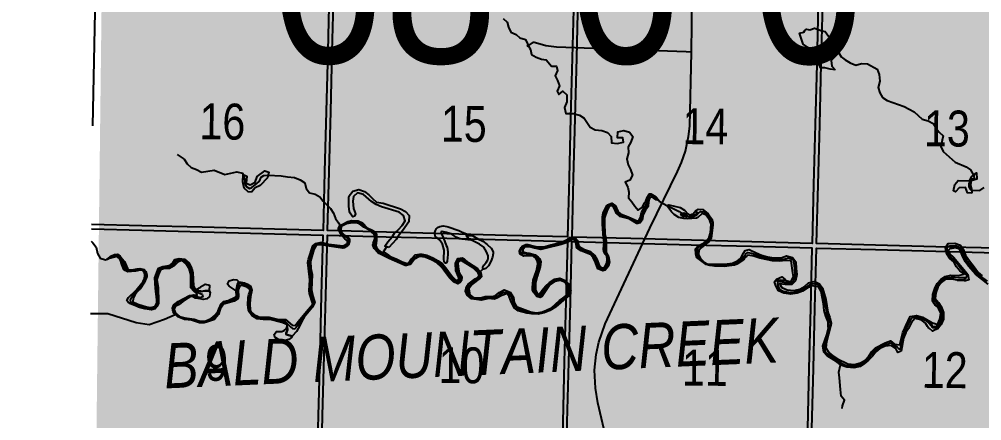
# Model space of a CAD drawing. Extents: x 406396 to 410344, y 6062839 to 6066265.
# Drawn here: x 408823.1 to 409036.8, y 6064003.2 to 6064092.4 of the extents above; entities that cross this region are included whole.
import ezdxf
from ezdxf.enums import TextEntityAlignment as Align

# ---------------------------------------------------------------- set-up
doc = ezdxf.new("R2010")
doc.units = 0
doc.header["$LTSCALE"] = 5
doc.linetypes.add('DASHED2', pattern=[9.525, 6.35, -3.175])
for name, color, linetype in [('Quarters', 8, 'Continuous'), ('RoadSeg', 57, 'DASHED2'), ('T-WATER', 160, 'Continuous'), ('T-WATER-T', 170, 'Continuous')]:
    doc.layers.add(name, color=color, linetype=linetype)
doc.layers.add('ROUTE-MAP-BACKGROUND-H', color=7, linetype='Continuous', true_color=0xf0ebff)
doc.styles.add('120', font='ARIALN.TTF', dxfattribs={"height": 13})
doc.styles.add('80LS', font='ARIALNI.TTF', dxfattribs={"height": 10})

msp = doc.modelspace()

# ---------------------------------------------------------------- hatches: boundary and pattern name
at = {"layer": 'ROUTE-MAP-BACKGROUND-H'}
h = msp.add_hatch(color=256, dxfattribs=at)
h.dxf.hatch_style = 1
h.paths.add_polyline_path([(410258.66, 6063255.58), (410260.58, 6063368.34), (410268.76, 6064233.9), (408843.43, 6064264.01), (408831.79, 6063292.96), (408823.13, 6062965.95), (408855.63, 6062965.09), (408869, 6062964.74), (410253.21, 6062935.45)])

# ---------------------------------------------------------------- linework, layer by layer
at = {"layer": 'Quarters'}
for points in [[(408891.97, 6064098.66), (408891.62, 6064085.28), (408891.27, 6064071.9), (408890.91, 6064058.52), (408890.57, 6064045.47), (408877.16, 6064045.82), (408863.76, 6064046.18), (408850.35, 6064046.53), (408839.17, 6064046.82)], [(408839.16, 6064045.82), (408850.32, 6064045.52), (408863.73, 6064045.17), (408877.14, 6064044.82), (408890.54, 6064044.47), (408890.19, 6064031.09), (408889.84, 6064017.71), (408889.49, 6064004.33), (408889.14, 6063990.95)]]:
    msp.add_lwpolyline(points, dxfattribs=at)
for points in [[(408946.24, 6064097.23), (408945.9, 6064083.85), (408945.55, 6064070.47), (408945.2, 6064057.09), (408944.86, 6064044.04), (408931.46, 6064044.39), (408918.05, 6064044.75), (408904.65, 6064045.1), (408891.57, 6064045.44), (408891.92, 6064058.49), (408892.27, 6064071.87), (408892.62, 6064085.25), (408892.97, 6064098.63), (408906.04, 6064098.29), (408919.44, 6064097.93), (408932.84, 6064097.58)], [(409000.52, 6064095.8), (409000.17, 6064082.42), (408999.83, 6064069.04), (408999.49, 6064055.66), (408999.16, 6064042.61), (408985.75, 6064042.97), (408972.35, 6064043.32), (408958.94, 6064043.67), (408945.87, 6064044.02), (408946.21, 6064057.06), (408946.55, 6064070.44), (408946.9, 6064083.82), (408947.25, 6064097.2), (408960.31, 6064096.86), (408973.71, 6064096.5), (408987.11, 6064096.15)], [(409054.8, 6064094.35), (409054.46, 6064080.97), (409054.12, 6064067.59), (409053.78, 6064054.21), (409053.45, 6064041.16), (409040.05, 6064041.52), (409026.64, 6064041.88), (409013.23, 6064042.24), (409000.16, 6064042.59), (409000.49, 6064055.63), (409000.84, 6064069.01), (409001.18, 6064082.39), (409001.52, 6064095.77), (409014.59, 6064095.42), (409027.99, 6064095.07), (409041.39, 6064094.71)], [(408943.45, 6063989.52), (408930.04, 6063989.87), (408916.63, 6063990.22), (408903.22, 6063990.58), (408890.14, 6063990.92), (408890.49, 6064004.3), (408890.84, 6064017.68), (408891.2, 6064031.06), (408891.55, 6064044.44), (408904.62, 6064044.1), (408918.03, 6064043.74), (408931.43, 6064043.39), (408944.84, 6064043.04), (408944.49, 6064029.66), (408944.14, 6064016.28), (408943.8, 6064002.9)], [(408997.77, 6063988.09), (408984.35, 6063988.44), (408970.94, 6063988.8), (408957.53, 6063989.15), (408944.45, 6063989.49), (408944.8, 6064002.87), (408945.15, 6064016.25), (408945.49, 6064029.63), (408945.84, 6064043.01), (408958.91, 6064042.67), (408972.32, 6064042.32), (408985.73, 6064041.96), (408999.13, 6064041.61), (408998.79, 6064028.23), (408998.45, 6064014.85), (408998.11, 6064001.47)], [(409052.08, 6063986.64), (409038.67, 6063987), (409025.26, 6063987.36), (409011.85, 6063987.71), (408998.77, 6063988.06), (408999.11, 6064001.44), (408999.45, 6064014.82), (408999.79, 6064028.2), (409000.14, 6064041.58), (409013.21, 6064041.23), (409026.62, 6064040.88), (409040.02, 6064040.52), (409053.43, 6064040.16), (409053.09, 6064026.78), (409052.76, 6064013.4), (409052.42, 6064000.02)]]:
    msp.add_lwpolyline(points, close=True, dxfattribs=at)
at = {"layer": 'RoadSeg'}
msp.add_line((408935.8, 6064086.41), (408936.23, 6064086.67), dxfattribs=at)
for points in [[(408972.38, 6064085.11), (408972.64, 6064105.54), (408972.81, 6064108.87), (408979.6, 6064163.28), (408981.76, 6064178.69), (408982.59, 6064185.61), (408982.56, 6064189.87), (408981.99, 6064193.37), (408980.73, 6064197.79), (408976.14, 6064211.8), (408960.19, 6064257.93)], [(408972.38, 6064085.11), (408971.18, 6064085.17), (408942.39, 6064086.21), (408940.03, 6064086.47), (408937.23, 6064087.27), (408936.23, 6064086.67)], [(408958.18, 6063978.96), (408951.61, 6064007.2), (408951.08, 6064010.49), (408950.88, 6064014.42), (408951.24, 6064017.92), (408951.81, 6064020.68), (408953.21, 6064024.77), (408963.16, 6064045.97), (408969.25, 6064058.55), (408970.15, 6064060.58), (408971.01, 6064063.11), (408971.74, 6064066.34), (408972.04, 6064068.67), (408972.38, 6064085.11)]]:
    msp.add_lwpolyline(points, dxfattribs=at)
at = {"layer": 'ROUTE-MAP-BACKGROUND-H', "flags": 128}
msp.add_lwpolyline([(408839.44, 6064068.69), (408843.43, 6064264.01)], dxfattribs=at)
at = {"layer": 'T-WATER'}
for p, q in [((408962.21, 6064051.97), (408962.62, 6064052.11)), ((408894.32, 6064046.62), (408894.32, 6064046.62)), ((408894.32, 6064046.62), (408894.48, 6064046.37)), ((408904.69, 6064041.84), (408903.89, 6064040.63)), ((408903.89, 6064040.63), (408903.74, 6064040.26)), ((408926.13, 6064036.99), (408925.49, 6064036.32)), ((408925.49, 6064036.32), (408925.33, 6064036.14)), ((408857.75, 6064026.8), (408857.89, 6064026.85)), ((409005.46, 6064015.65), (409005.57, 6064016.09))]:
    msp.add_line(p, q, dxfattribs=at)
for points in [[(408930.6, 6064092.56), (408931.46, 6064091.74), (408931.78, 6064090.61), (408932.25, 6064089.5), (408933.46, 6064089.03), (408934.28, 6064088.27), (408935.49, 6064087.87), (408935.98, 6064086.93)], [(408935.98, 6064086.93), (408936.15, 6064086.59), (408936.42, 6064086.06)], [(408936.42, 6064086.06), (408936.6, 6064085.71), (408936.85, 6064084.59), (408937.9, 6064083.97), (408939.11, 6064083.5), (408940.09, 6064083.4), (408941.33, 6064082), (408942.39, 6064081.97), (408942.61, 6064080.98), (408942.08, 6064079.84), (408942.65, 6064078.76), (408943.07, 6064077.57), (408942.54, 6064076.4), (408942.95, 6064075.69), (408943.85, 6064076.43), (408944.67, 6064075.62), (408944.68, 6064074.03), (408944.2, 6064072.78), (408944.46, 6064071.49), (408946.12, 6064071.44), (408947.55, 6064071.12), (408948.55, 6064070.44), (408949.91, 6064068.44), (408950.98, 6064067.82), (408952.5, 6064067.67), (408953.76, 6064067.24), (408954.58, 6064066.38), (408954.6, 6064064.94), (408955.89, 6064064.81), (408957.26, 6064065.11), (408957.11, 6064066.03), (408955.98, 6064066.03), (408956.04, 6064067.41), (408957.33, 6064067.72), (408958.61, 6064067.3), (408959.36, 6064066.38), (408958.9, 6064065.13), (408958.29, 6064064.06), (408958.37, 6064062.69), (408958, 6064061.36), (408958.29, 6064060.07), (408958.87, 6064059), (408959.3, 6064057.77), (408958.71, 6064056.69), (408957.63, 6064056.18), (408958.21, 6064055.1), (408958.48, 6064053.97), (408958.38, 6064052.74), (408959.14, 6064051.83), (408959.77, 6064050.87), (408960.56, 6064049.99), (408961.53, 6064050.68), (408961.9, 6064051.5), (408961.96, 6064051.63), (408962.21, 6064051.97)], [(409005.08, 6064084.93), (409005.58, 6064084.08), (409006.53, 6064083.35), (409007.57, 6064082.69), (409008.83, 6064082.23), (409010.13, 6064082.55), (409011.45, 6064082.52), (409013.61, 6064081.3), (409014.06, 6064080.11), (409014.17, 6064078.61), (409013.82, 6064077.26), (409014.2, 6064076.02), (409014.82, 6064075), (409015.8, 6064074.34), (409019.6, 6064072.99), (409021.78, 6064071.8), (409023.56, 6064070.22), (409024.9, 6064069.84), (409026.02, 6064069.24), (409026.59, 6064068.17), (409027.39, 6064067.3), (409028.28, 6064066.51), (409028, 6064065.56), (409027.75, 6064064.16), (409028.22, 6064063), (409030.9, 6064060.64), (409033.34, 6064059.64), (409034.31, 6064058.92), (409034.97, 6064057.76), (409035.09, 6064057.58), (409035.1, 6064057.01), (409034.41, 6064056.7), (409033.98, 6064055.89), (409033.94, 6064055.24), (409034.14, 6064054.71), (409034.15, 6064054.7), (409034.45, 6064054.45), (409034.61, 6064054.42)], [(408858.2, 6064062.38), (408859.76, 6064061.31), (408860.42, 6064060.29), (408861.29, 6064059.48), (408862.5, 6064059.01), (408863.59, 6064058.46), (408866.37, 6064058.89), (408868.78, 6064057.9), (408871.43, 6064058.53), (408872.71, 6064058.21), (408872.81, 6064057.88)], [(408872.81, 6064057.88), (408873.02, 6064057.39), (408873.23, 6064056.64), (408873.2, 6064055.98), (408873.5, 6064055.23), (408874.22, 6064054.83), (408874.79, 6064054.99), (408875.19, 6064055.38), (408875.91, 6064055.89), (408876.45, 6064056.46), (408876.84, 6064057.3), (408877.44, 6064057.72), (408878.41, 6064057.78)], [(408878.41, 6064057.78), (408881.3, 6064057.64), (408882.7, 6064057.36), (408884.26, 6064057.21), (408885.48, 6064056.73), (408886.51, 6064056.04), (408886.86, 6064054.79), (408887.56, 6064053.82), (408888.85, 6064053.56), (408889.88, 6064052.94), (408890.57, 6064051.96), (408892.26, 6064050.35), (408892.89, 6064049.32), (408893.34, 6064048.14), (408894.03, 6064047.19), (408894.32, 6064046.63), (408894.32, 6064046.62)], [(409034.61, 6064054.42), (409036.41, 6064054.36), (409037.36, 6064055.06)], [(408925.33, 6064036.14), (408925.44, 6064036.01), (408925.48, 6064035.3), (408924.98, 6064034.84), (408923.75, 6064033.91), (408922.78, 6064032.95), (408922.64, 6064032.64), (408922.6, 6064032.02), (408922.89, 6064031.07), (408923.65, 6064030.53), (408923.89, 6064030.41), (408925.16, 6064030.25), (408925.93, 6064030.25), (408926.63, 6064030.47), (408927.54, 6064030.63), (408928.68, 6064030.57), (408929.57, 6064031.05), (408930.21, 6064031.56), (408930.76, 6064031.78), (408931.28, 6064031.74), (408931.83, 6064031.56), (408932.33, 6064030.87), (408932.63, 6064029.97), (408933.17, 6064028.72), (408933.82, 6064028.07), (408934.38, 6064027.85), (408935.61, 6064027.45), (408937.04, 6064027.11), (408938.03, 6064027.04), (408939.33, 6064027.27), (408940.91, 6064027.91), (408941.31, 6064028.11), (408942.34, 6064028.94), (408943.32, 6064029.86), (408944.89, 6064030.96), (408945.17, 6064031.34), (408945.29, 6064031.77), (408945.31, 6064032.26), (408945.18, 6064032.99), (408944.85, 6064033.61), (408944.43, 6064034.04), (408943.76, 6064034.43), (408943.18, 6064034.67), (408941.99, 6064034.39), (408940.9, 6064033.7), (408940.5, 6064033.15), (408939.72, 6064032.22), (408938.88, 6064031.04), (408938.47, 6064030.97), (408938.11, 6064031.06), (408937.81, 6064031.54), (408937.37, 6064032.28), (408937.5, 6064033.82), (408937.6, 6064034.59), (408938.07, 6064036.09), (408938.53, 6064037.54), (408938.57, 6064038.49), (408938.15, 6064039.42), (408937.6, 6064039.82), (408936.72, 6064040.08), (408936.1, 6064040.15), (408935.27, 6064040.26), (408934.62, 6064040.46), (408934.48, 6064040.7), (408934.52, 6064041.03), (408934.77, 6064041.59), (408935.08, 6064041.9), (408935.34, 6064041.99), (408935.9, 6064042.14), (408936.54, 6064042.04), (408938.62, 6064041.61), (408938.99, 6064041.52), (408940.18, 6064041.7), (408941.34, 6064042.05), (408944.67, 6064043.08), (408945.41, 6064043.59), (408946.03, 6064043.79), (408946.55, 6064043.63), (408946.98, 6064042.89), (408947.06, 6064042.11), (408947.17, 6064041.82), (408947.54, 6064041.5), (408948.39, 6064041.01), (408949.76, 6064040.62), (408950.2, 6064040.29), (408950.75, 6064039.65), (408951.41, 6064038.38), (408951.66, 6064037.62), (408951.89, 6064037.16), (408952.6, 6064036.82), (408953.1, 6064036.98), (408953.52, 6064037.5), (408953.84, 6064038.2), (408953.88, 6064039.19), (408953.69, 6064039.91), (408953.17, 6064040.65), (408953.17, 6064041.3), (408953.14, 6064042.59), (408952.97, 6064044.56), (408952.77, 6064047.31), (408952.85, 6064048.42), (408953, 6064049.14), (408953.51, 6064050.26), (408953.86, 6064050.96), (408954.14, 6064051.15), (408954.53, 6064051.26), (408954.97, 6064051.15), (408955.25, 6064050.94), (408955.56, 6064050.37), (408955.99, 6064049.42), (408956.78, 6064048.82), (408958.31, 6064048.33), (408958.75, 6064048.15), (408960.07, 6064047.48), (408960.43, 6064047.28), (408960.69, 6064047.25), (408960.95, 6064047.58), (408961.29, 6064048.17), (408961.53, 6064049.38), (408961.96, 6064050.21), (408962.48, 6064051.02), (408962.62, 6064051.51), (408962.62, 6064052.11)], [(408962.62, 6064052.11), (408962.62, 6064052.17), (408962.77, 6064052.69), (408962.94, 6064053), (408963.26, 6064053.3), (408963.59, 6064053.27), (408964.22, 6064052.91), (408964.64, 6064052.53), (408964.86, 6064052.25)], [(408964.86, 6064052.25), (408965.19, 6064051.98), (408966.9, 6064051.06)], [(409038.26, 6064033.52), (409035.46, 6064035.79), (409033.89, 6064037.56), (409033.19, 6064038.51), (409032.61, 6064039.6), (409032.2, 6064040.75), (409031.76, 6064041.37), (409031.02, 6064041.6), (409029.72, 6064041.42), (409029.46, 6064041.08), (409029.52, 6064040.82), (409029.64, 6064040.34), (409030.56, 6064039.56), (409032.87, 6064036.84), (409033.71, 6064035.73), (409033.61, 6064035.35), (409032.83, 6064034.45), (409031.34, 6064034.42), (409030.28, 6064034.63), (409028.73, 6064034.6), (409027.78, 6064033.89), (409027.09, 6064032.9), (409026.59, 6064031.66), (409026.44, 6064030.34), (409027.23, 6064029.45), (409027.87, 6064028.44), (409028.29, 6064027.23), (409028.32, 6064025.77), (409027.8, 6064024.57), (409027.22, 6064023.84), (409027.06, 6064023.64), (409026.13, 6064023.25), (409025.89, 6064023.14), (409025.19, 6064023.69), (409024.92, 6064023.9), (409024.77, 6064024.17), (409024.35, 6064024.92), (409023.39, 6064025.65), (409021.96, 6064025.94), (409021.19, 6064025.03), (409020.83, 6064024.28), (409020.7, 6064024.01), (409020.7, 6064024.01), (409020.52, 6064023.74), (409019.95, 6064022.85), (409019.48, 6064021.58), (409018.94, 6064018.65), (409018.17, 6064018.36), (409017.76, 6064019.25), (409016.72, 6064019.9), (409015.34, 6064019.75), (409014.17, 6064019.29), (409013.29, 6064018.51), (409012.53, 6064017.56), (409011.71, 6064016.69), (409010.82, 6064015.93), (409009.79, 6064015.29), (409008.45, 6064014.99), (409006.88, 6064015.15), (409005.79, 6064015.49), (409005.46, 6064015.65), (409004.62, 6064016.3), (409002.52, 6064017.6), (409001.73, 6064018.48), (409001.57, 6064019.75), (409002.44, 6064022.32), (409002.77, 6064023.73), (409002.75, 6064024.2), (409002.74, 6064024.47), (409002.72, 6064024.74), (409002.7, 6064025.22), (409002.23, 6064026.41), (409001.86, 6064027.7), (409001.72, 6064029.16), (409001.18, 6064031.9), (409000.57, 6064032.95), (408999.88, 6064033.06), (408999.21, 6064033.17), (408998.88, 6064033.02), (408998.08, 6064032.65), (408997.03, 6064032.03), (408995.84, 6064031.56), (408994.42, 6064031.36), (408992.9, 6064031.58), (408991.67, 6064032.09), (408991.11, 6064033.16), (408990.77, 6064034.05), (408991.1, 6064034.26), (408992.09, 6064034.47), (408993.36, 6064034.34), (408994.44, 6064034.06), (408995, 6064035.2), (408994.85, 6064036.09), (408994.52, 6064038.71), (408993.33, 6064038.84), (408991.92, 6064038.65), (408990.36, 6064038.7), (408987.54, 6064039.36), (408986.19, 6064039.74), (408984.91, 6064039.98), (408984.58, 6064039.72), (408984.24, 6064039.46), (408983.91, 6064038.94), (408982.48, 6064037.97), (408981.95, 6064037.76), (408979.64, 6064037.46), (408977.57, 6064037.54), (408976.44, 6064037.73), (408975.64, 6064037.95), (408973.53, 6064039.49), (408973.32, 6064040.31), (408973.27, 6064041.4), (408973.84, 6064042.06), (408974.32, 6064042.28), (408975.2, 6064042.7), (408975.72, 6064043.11), (408975.82, 6064043.25), (408976.29, 6064043.96), (408976.6, 6064044.98), (408976.71, 6064046.91), (408976.44, 6064047.72), (408975.64, 6064048.91), (408974.82, 6064049.25), (408974.65, 6064049.2), (408973.8, 6064048.36), (408973.5, 6064048.18), (408972.44, 6064048.16), (408972.43, 6064048.16), (408971.92, 6064048.16), (408971.41, 6064048.04), (408970.67, 6064048.11), (408969.54, 6064048.37), (408968.52, 6064049.05), (408967.91, 6064049.6), (408966.9, 6064051.06), (408967.36, 6064051.21), (408969.86, 6064050.55), (408970.83, 6064050.01), (408971.58, 6064049.16), (408972.01, 6064048.89), (408972.39, 6064048.64), (408972.45, 6064048.64), (408972.93, 6064048.71), (408973.48, 6064049.11), (408973.58, 6064049.48), (408973.33, 6064049.88), (408973.89, 6064050.19), (408974.88, 6064050.12), (408976.11, 6064049.21), (408976.86, 6064048.01), (408977.08, 6064047.25), (408977.14, 6064046.66), (408976.73, 6064043.68), (408976.44, 6064043.23), (408976.32, 6064043.04), (408975.32, 6064042.26), (408974.51, 6064041.62), (408974, 6064041.03), (408973.94, 6064040.12), (408974.4, 6064039.25), (408975.17, 6064038.46), (408976, 6064038.02), (408976.48, 6064037.96), (408979.7, 6064037.98), (408981.46, 6064038.24), (408982.57, 6064038.7), (408983.31, 6064039.35), (408983.9, 6064040.47), (408984.3, 6064041), (408985.2, 6064041.23), (408986.71, 6064040.5), (408987.92, 6064040.01), (408989.25, 6064039.65), (408990.72, 6064039.38), (408992.27, 6064039.41), (408993.49, 6064039.83), (408994.82, 6064039.44), (408995.54, 6064038.51), (408995.6, 6064037.07), (408995.75, 6064035.71), (408995.5, 6064034.29), (408994.67, 6064033.46), (408993.21, 6064033.48), (408991.9, 6064033.62), (408992.41, 6064032.79), (408993.61, 6064032.3), (408995.1, 6064032.12), (408996.4, 6064032.44), (408997.47, 6064033.02), (408998.34, 6064033.83), (408998.9, 6064033.98), (408999.62, 6064034.18), (408999.91, 6064034.05), (409000.79, 6064033.65), (409001.45, 6064032.67), (409002.17, 6064030.12), (409002.64, 6064027.36), (409003.07, 6064026.16), (409003.4, 6064024.86), (409003.37, 6064024.72), (409003.3, 6064024.46), (409003.3, 6064024.45), (409003.23, 6064024.19), (409002.34, 6064020.79), (409002.23, 6064019.39), (409002.88, 6064018.4), (409003.79, 6064017.64), (409004.78, 6064016.96), (409007.06, 6064015.83), (409008.6, 6064015.7), (409009.89, 6064016.05), (409010.93, 6064016.69), (409011.75, 6064017.57), (409012.4, 6064018.62), (409013.24, 6064019.44), (409015.41, 6064020.55), (409016.57, 6064020.98), (409017.46, 6064020.2), (409018.62, 6064020.09), (409019.31, 6064022.85), (409019.73, 6064023.76), (409019.85, 6064024.03), (409019.85, 6064024.04), (409019.97, 6064024.3), (409020.93, 6064026.39), (409022.34, 6064026.58), (409023.7, 6064026.21), (409025.43, 6064025.22), (409025.89, 6064023.91), (409026.15, 6064023.9), (409027.12, 6064023.94), (409027.74, 6064025.01), (409027.88, 6064027.11), (409027.38, 6064028.23), (409026.29, 6064029.26), (409025.85, 6064029.87), (409025.94, 6064031.28), (409026.37, 6064032.59), (409026.93, 6064033.72), (409027.72, 6064034.57), (409028.73, 6064035.22), (409029.98, 6064035.58), (409031.59, 6064035.51), (409032.88, 6064035.77), (409031.93, 6064036.48), (409031.18, 6064037.41), (409030.62, 6064038.5), (409029.72, 6064039.27), (409029.03, 6064040.26), (409028.92, 6064040.84), (409028.77, 6064041.63), (409028.9, 6064041.84), (409029.33, 6064042.56), (409030.83, 6064042.66), (409032.08, 6064042.18), (409032.38, 6064041.75), (409032.77, 6064041.19), (409032.93, 6064040.73), (409033.19, 6064039.99), (409033.86, 6064039), (409035.33, 6064037.13), (409036.01, 6064036.14), (409036.94, 6064035.38)], [(408966.9, 6064051.06), (408968.46, 6064050.26), (408969.63, 6064049.67), (408970.3, 6064049.26)], [(408970.3, 6064049.26), (408971.18, 6064048.71), (408971.4, 6064048.66)], [(408971.4, 6064048.66), (408972.03, 6064048.5), (408972.73, 6064048.55), (408973.58, 6064048.98), (408974.01, 6064049.41), (408974.43, 6064049.67), (408975.18, 6064049.62), (408975.69, 6064049.2), (408975.93, 6064049.02), (408976.37, 6064048.32), (408976.61, 6064047.91), (408976.85, 6064047.26), (408976.91, 6064046.92), (408976.92, 6064046.39), (408976.75, 6064044.8), (408976.62, 6064044.15), (408976.47, 6064043.75), (408976.03, 6064043.09), (408975.2, 6064042.48), (408974.41, 6064042.01), (408974.08, 6064041.81), (408973.74, 6064041.51), (408973.64, 6064041.2), (408973.57, 6064040.73), (408973.64, 6064040.29), (408973.9, 6064039.52), (408974.28, 6064039.12), (408974.6, 6064038.89), (408975.05, 6064038.47), (408975.23, 6064038.33), (408975.66, 6064038.07), (408975.78, 6064038), (408976.24, 6064037.88), (408976.85, 6064037.83), (408977.33, 6064037.8), (408977.57, 6064037.76), (408977.79, 6064037.73), (408978.62, 6064037.73), (408979.66, 6064037.73), (408981.73, 6064038), (408982.72, 6064038.47), (408983.62, 6064039.18), (408984.01, 6064039.72), (408984.47, 6064040.29), (408984.91, 6064040.62), (408985.73, 6064040.47), (408987.81, 6064039.67), (408990.41, 6064039.1), (408992.08, 6064039), (408992.91, 6064039.13), (408993.91, 6064039.41), (408994.84, 6064039.1), (408995.07, 6064038.23), (408995.25, 6064037.05), (408995.33, 6064035.68), (408995.27, 6064035.01), (408995.07, 6064034.37), (408994.48, 6064033.81), (408992.93, 6064033.93), (408992.03, 6064034.06), (408991.57, 6064034.14), (408991.49, 6064033.73), (408991.52, 6064033.16), (408991.93, 6064032.44), (408992.75, 6064032.03), (408994.27, 6064031.7), (408995.2, 6064031.75), (408996.12, 6064031.98), (408997.18, 6064032.44), (408998, 6064032.98), (408998.85, 6064033.55), (408999.26, 6064033.63), (408999.78, 6064033.68), (409000.21, 6064033.57), (409000.75, 6064033.21), (409001.24, 6064032.52), (409001.45, 6064031.95), (409001.76, 6064030.67), (409002.17, 6064028.25), (409002.43, 6064027.07), (409002.81, 6064025.88), (409003.07, 6064025.08), (409003.15, 6064024.78), (409003.09, 6064024.46)], [(408894.48, 6064046.37), (408894.6, 6064046.52), (408895.36, 6064046.88), (408896.29, 6064047.29), (408896.75, 6064047.39)], [(408896.75, 6064047.39), (408897.1, 6064047.47), (408898.16, 6064047.38), (408898.91, 6064047.09), (408899.56, 6064046.57), (408900.3, 6064046), (408901.36, 6064045.41), (408902.13, 6064044.78), (408902.27, 6064044.08), (408902.25, 6064043.21), (408902.03, 6064042.59), (408901.97, 6064041.99), (408902.17, 6064041.56), (408902.69, 6064040.96), (408903.43, 6064040.4), (408903.74, 6064040.26)], [(408887.22, 6064027.46), (408888.11, 6064028.53), (408888.43, 6064029.14), (408888.48, 6064029.47), (408888.27, 6064030.22), (408887.84, 6064031.33), (408887.75, 6064032.16), (408887.82, 6064033.34), (408887.82, 6064035.16), (408887.84, 6064035.71), (408887.57, 6064037.49), (408887.5, 6064038.6), (408887.59, 6064039.16), (408888.5, 6064041.83), (408888.95, 6064042.35), (408889.27, 6064042.5), (408890.01, 6064042.55), (408890.44, 6064042.59), (408892.02, 6064042.23), (408894.19, 6064041.89), (408895.05, 6064041.8), (408895.7, 6064042.1), (408896.04, 6064042.44), (408896.22, 6064043.02), (408896.24, 6064043.47), (408895.93, 6064043.81), (408895.16, 6064044.31), (408894.57, 6064044.97), (408894.26, 6064045.62), (408894.32, 6064046.16), (408894.48, 6064046.37)], [(408839.13, 6064043.12), (408839.46, 6064042.74), (408840.17, 6064041.77), (408840.47, 6064040.4), (408841.09, 6064039.36), (408842.3, 6064038.94), (408842.68, 6064039.07)], [(409033.56, 6064035.3), (409033.43, 6064035.58), (409033.02, 6064036.07), (409032.24, 6064036.92), (409031.33, 6064038.08), (409030.99, 6064038.61), (409029.97, 6064039.58), (409029.44, 6064040.16), (409029.24, 6064040.55), (409029.18, 6064041.05), (409029.17, 6064041.48), (409029.25, 6064041.87), (409029.73, 6064042.08), (409030.96, 6064042.12), (409031.93, 6064041.78), (409032.5, 6064040.97), (409032.92, 6064039.77), (409033.37, 6064038.98), (409033.96, 6064038.24), (409034.81, 6064037.13), (409035.84, 6064035.89), (409036.46, 6064035.31), (409038, 6064034.2)], [(408842.68, 6064039.07), (408842.7, 6064039.09), (408843.63, 6064039.61), (408844.17, 6064039.83), (408844.32, 6064039.89), (408844.86, 6064039.96), (408845.49, 6064039.45), (408845.96, 6064038.79), (408846.28, 6064038.29), (408846.51, 6064037.85), (408846.66, 6064037.28), (408846.87, 6064036.81), (408847.35, 6064036.54), (408848.21, 6064036.53), (408848.81, 6064036.65), (408849.4, 6064036.79), (408849.97, 6064036.85), (408850.6, 6064036.75), (408850.88, 6064036.57), (408851.09, 6064036.21), (408851.22, 6064035.75), (408851.2, 6064035.14), (408850.9, 6064034.2), (408850.69, 6064033.88), (408849.17, 6064031.98), (408848.05, 6064030.62), (408847.93, 6064030.41), (408847.75, 6064030.02), (408847.8, 6064029.66), (408848.12, 6064029.42), (408848.63, 6064029.12), (408849.56, 6064028.78), (408850.41, 6064028.43)], [(408853.15, 6064028.36), (408853.35, 6064028.48), (408853.56, 6064028.68), (408853.76, 6064029.1), (408853.85, 6064029.36), (408853.88, 6064029.97), (408853.83, 6064030.78), (408853.69, 6064032.13), (408853.53, 6064033.94), (408853.5, 6064034.84), (408854.3, 6064036.97), (408855.13, 6064037.23), (408856.39, 6064037.36), (408857.43, 6064037.98), (408857.93, 6064038.66), (408858.77, 6064039.04), (408859.11, 6064039.03), (408859.54, 6064038.95), (408860.43, 6064038.24), (408861.18, 6064037.02), (408861.48, 6064035.81), (408861.57, 6064033.65), (408861.63, 6064032.74), (408862.77, 6064031.71), (408863.77, 6064031.35), (408863.91, 6064030.74), (408863.3, 6064030.54), (408861.82, 6064030.99), (408861.27, 6064030.97), (408860.86, 6064030.83), (408859.66, 6064030.15), (408858.5, 6064029.45), (408857.59, 6064028.75), (408857.37, 6064028.25)], [(408903.74, 6064040.26), (408904.7, 6064039.83), (408905.69, 6064039.35), (408907.3, 6064038.7), (408908.85, 6064037.96), (408909.19, 6064037.92), (408909.8, 6064038.02), (408910.12, 6064038.48), (408910.66, 6064039.23), (408911.03, 6064039.55), (408911.71, 6064039.89), (408911.93, 6064039.93), (408912.46, 6064039.97), (408913.12, 6064039.89), (408913.56, 6064039.67), (408915.56, 6064038.84), (408916.48, 6064038.12), (408917.09, 6064037.55)], [(408917.09, 6064037.55), (408917.63, 6064037.05), (408918.74, 6064035.38), (408919.44, 6064034.6), (408919.91, 6064034.29), (408920.55, 6064034.09), (408920.95, 6064034.39), (408921.15, 6064034.88), (408921.01, 6064035.16), (408920.59, 6064036.05), (408920.31, 6064036.73), (408920.27, 6064037.96), (408920.37, 6064038.46), (408920.65, 6064038.99), (408921.17, 6064039.13), (408921.82, 6064038.84), (408923.33, 6064037.74), (408924.8, 6064036.77), (408925.33, 6064036.14)], [(409027.76, 6064025.21), (409027.78, 6064025.24), (409027.96, 6064025.94), (409028.02, 6064027.18), (409027.53, 6064028.32), (409026.81, 6064029.26), (409026.17, 6064030.09), (409026.15, 6064030.39), (409026.19, 6064031.06), (409026.4, 6064031.86), (409026.82, 6064032.95), (409027.11, 6064033.5), (409027.65, 6064034.16), (409028.34, 6064034.64), (409028.77, 6064034.94), (409030.07, 6064035.12), (409030.95, 6064035.09), (409031.62, 6064035.04), (409032.8, 6064035), (409033.33, 6064035.03)], [(409033.33, 6064035.03), (409033.34, 6064035.03), (409033.57, 6064035.28), (409033.56, 6064035.3)], [(408867.62, 6064027.98), (408868.29, 6064029.17), (408868.57, 6064029.45), (408869.68, 6064029.77), (408870.88, 6064030.15), (408871.38, 6064030.48), (408871.59, 6064031.05), (408871.47, 6064032.01), (408871.52, 6064032.3), (408871.77, 6064033.29), (408871.82, 6064033.66), (408872.24, 6064033.78), (408873.27, 6064033.5), (408874.19, 6064032.97), (408874.44, 6064032.55), (408874.6, 6064032.02), (408874.27, 6064031.02), (408874.16, 6064029.33), (408874.19, 6064027.8)], [(408850.41, 6064028.43), (408851.61, 6064028.21), (408852.44, 6064028.08), (408852.93, 6064028.17), (408853.15, 6064028.36)], [(408857.37, 6064028.25), (408857.38, 6064027.8), (408857.65, 6064027.05), (408857.89, 6064026.85)], [(408857.89, 6064026.85), (408858.51, 6064026.35), (408859.86, 6064025.89), (408861.33, 6064025.73), (408862.05, 6064025.56), (408863.09, 6064025.18), (408864.22, 6064025.17), (408864.78, 6064025.34), (408865.98, 6064025.8), (408866.8, 6064026.5), (408867.15, 6064026.9), (408867.41, 6064027.43), (408867.62, 6064027.98)], [(408838.94, 6064027.03), (408842.83, 6064027.03), (408849.09, 6064025.02), (408852, 6064024.57), (408855.36, 6064025.8), (408857.75, 6064026.8)], [(408874.19, 6064027.8), (408874.48, 6064027.29), (408874.96, 6064026.68), (408876.12, 6064026.04), (408877.37, 6064025.94), (408878.67, 6064025.97), (408880.75, 6064025.5), (408882.18, 6064025.27), (408883.45, 6064024.04), (408883.78, 6064023.71), (408884.35, 6064023.61), (408885.08, 6064024.44), (408886.1, 6064026.26), (408887.22, 6064027.46)], [(409020.27, 6064024.02), (409020.86, 6064025.19), (409021.16, 6064025.85), (409021.44, 6064026.14), (409022.09, 6064026.25), (409022.56, 6064026.23), (409023.2, 6064026.07), (409023.69, 6064025.89), (409024.44, 6064025.46), (409024.9, 6064025.02), (409025.65, 6064024.21), (409025.79, 6064024.2)], [(409003.09, 6064024.46), (409002.96, 6064023.79), (409001.88, 6064019.76), (409001.92, 6064019.29), (409002.04, 6064018.56), (409002.75, 6064017.9), (409005.47, 6064016.14), (409005.57, 6064016.09)], [(409005.57, 6064016.09), (409006.57, 6064015.56), (409007.15, 6064015.46), (409008.53, 6064015.35), (409009.95, 6064015.71), (409011.09, 6064016.49), (409012.65, 6064018.35), (409013.64, 6064019.32), (409014.99, 6064019.95), (409016.62, 6064020.49), (409018.03, 6064019.59), (409018.48, 6064019.15), (409018.77, 6064019.2), (409019.3, 6064021.82), (409019.69, 6064023.04), (409020.27, 6064024.02)], [(409025.79, 6064024.2), (409026.44, 6064024.16), (409027, 6064024.27), (409027.39, 6064024.6), (409027.76, 6064025.21)], [(409005.86, 6064005.97), (409005.9, 6064006.5), (409006.33, 6064007.77), (409005.63, 6064008.71), (409005.46, 6064010.13), (409005.27, 6064012.75), (409005.08, 6064013.99), (409005.46, 6064015.65)]]:
    msp.add_lwpolyline(points, dxfattribs=at)
for points in [[(409004.31, 6064081.17), (409003.14, 6064081.31), (409002, 6064081.57), (409001.12, 6064081.6), (409001.05, 6064081.6), (409000.83, 6064082.18), (409000.16, 6064083.27), (408998.15, 6064086.16), (408997.18, 6064086.87), (408996.38, 6064089.33), (408997.33, 6064089.56), (408997.56, 6064089.93), (408997.89, 6064090.21), (408998.66, 6064090.03), (408999.68, 6064090.44), (409000.34, 6064090.17), (409001.33, 6064089.85), (409002.07, 6064089.65), (409002.78, 6064088.64), (409003.58, 6064087.75), (409005.35, 6064086.16), (409005.08, 6064084.93), (409003.41, 6064083.21), (409003.54, 6064081.97), (409004.31, 6064081.17)], [(408874.71, 6064054.02), (408873.92, 6064054.07), (408873.05, 6064054.88), (408872.8, 6064056.27), (408872.81, 6064057.88), (408873.64, 6064057.54), (408873.53, 6064055.97), (408874.4, 6064055.61), (408875.48, 6064056.2), (408875.96, 6064057.44), (408877.65, 6064058.71), (408878.56, 6064058.42), (408878.41, 6064057.78), (408878.28, 6064057.15), (408876.6, 6064055.46), (408875.48, 6064054.92), (408874.71, 6064054.02)], [(409034.58, 6064053.8), (409033.64, 6064053.87), (409033.19, 6064055.06), (409031.77, 6064054.93), (409031, 6064054.06), (409030.52, 6064054.26), (409030.81, 6064055.72), (409031.59, 6064056.6), (409034.08, 6064056.49), (409034.64, 6064057.46), (409034.97, 6064057.76), (409035.65, 6064058.27), (409035.69, 6064056.91), (409034.44, 6064056.52), (409034.34, 6064055.64), (409034.61, 6064054.42), (409034.58, 6064053.8)], [(408846.68, 6064036.61), (408846.41, 6064037.92), (408846.16, 6064038.42), (408845.62, 6064038.89), (408845.38, 6064039.22), (408844.77, 6064039.68), (408843.98, 6064039.5), (408842.68, 6064039.07), (408843.62, 6064039.84), (408844.24, 6064040.15), (408844.92, 6064040.23), (408845.55, 6064039.78), (408845.95, 6064039.2), (408846.53, 6064038.58), (408847.15, 6064037.03), (408847.48, 6064036.76), (408848.18, 6064036.72), (408849.29, 6064036.97), (408849.89, 6064037.02), (408850.85, 6064036.83), (408851.25, 6064036.38), (408851.45, 6064035.56), (408851.45, 6064035.22), (408850.97, 6064033.98), (408849.95, 6064032.49), (408849.47, 6064032.05), (408848.85, 6064031.24), (408848.45, 6064030.48), (408848.35, 6064029.63), (408849.43, 6064029.13), (408851.39, 6064028.5), (408852.27, 6064028.38), (408853.27, 6064028.62), (408853.71, 6064029.38), (408853.7, 6064030.08), (408853.36, 6064032.65), (408853.25, 6064034.96), (408854.08, 6064037.13), (408854.98, 6064037.46), (408856.34, 6064037.67), (408856.71, 6064037.84), (408857.2, 6064038.3), (408857.69, 6064039.02), (408858.62, 6064039.25), (408859.83, 6064039.08), (408860.8, 6064038.27), (408861.46, 6064037.04), (408861.67, 6064036.12), (408861.85, 6064033.21), (408862.01, 6064032.67), (408862.41, 6064032.37), (408862.89, 6064032.05), (408863.34, 6064031.98), (408863.54, 6064031.95), (408864.3, 6064032.11), (408865.33, 6064032.06), (408865.5, 6064031.71), (408865.35, 6064030.79), (408864.8, 6064030.31), (408863.98, 6064030.16), (408863.3, 6064030.27), (408863.29, 6064030.27), (408862.2, 6064030.44), (408861.7, 6064030.76), (408861.14, 6064030.8), (408859.74, 6064029.95), (408858.6, 6064029.04), (408857.73, 6064028.58), (408857.57, 6064028.24), (408857.57, 6064028.24), (408857.51, 6064027.82), (408857.84, 6064027.11), (408858.74, 6064026.38), (408859.9, 6064026.04), (408860.91, 6064025.96), (408861.98, 6064025.79), (408862.98, 6064025.42), (408863.16, 6064025.41), (408863.17, 6064025.41), (408864.15, 6064025.35), (408864.55, 6064025.44), (408865.73, 6064025.92), (408866.65, 6064026.69), (408867.32, 6064027.65), (408867.47, 6064027.98), (408867.97, 6064029.17), (408868.45, 6064029.7), (408869.49, 6064029.95), (408871.08, 6064030.64), (408871.35, 6064030.99), (408871.26, 6064032.06), (408871.6, 6064033.59), (408871.9, 6064034.08), (408873.12, 6064033.87), (408873.79, 6064033.58), (408874.49, 6064033.11), (408874.78, 6064032.21), (408874.49, 6064030.82), (408874.34, 6064029.24), (408874.37, 6064027.8), (408874.63, 6064027.36), (408875.22, 6064026.83), (408876.35, 6064026.27), (408877.44, 6064026.2), (408878.62, 6064026.25), (408880.71, 6064025.74), (408882.24, 6064025.69), (408883.74, 6064024.44), (408884.39, 6064024.39), (408885.11, 6064025.35), (408886.94, 6064027.47), (408886.94, 6064027.47), (408888.27, 6064029.02), (408888.31, 6064029.17), (408887.55, 6064031.51), (408887.49, 6064032.17), (408887.62, 6064034.53), (408887.23, 6064038.39), (408887.36, 6064039.14), (408888.33, 6064042.1), (408888.97, 6064042.62), (408889.96, 6064042.82), (408890.46, 6064042.79), (408890.46, 6064042.78), (408891.46, 6064042.54), (408891.46, 6064042.54), (408891.8, 6064042.46), (408895.04, 6064042.09), (408895.85, 6064042.48), (408895.97, 6064042.65), (408896.02, 6064043.18), (408895.42, 6064043.65), (408894.72, 6064044.38), (408894.57, 6064044.53), (408894.13, 6064045.4), (408894.01, 6064045.64), (408894, 6064045.89), (408894.32, 6064046.62), (408894.65, 6064046.73), (408896.08, 6064047.44), (408896.96, 6064047.7), (408898.35, 6064047.64), (408899.31, 6064047.14), (408900.35, 6064046.1), (408901.49, 6064045.54), (408901.98, 6064045.19), (408902.42, 6064044.74), (408902.44, 6064044.17), (408902.46, 6064043.32), (408902.31, 6064042.08), (408902.45, 6064041.75), (408902.91, 6064041.13), (408903.5, 6064040.69), (408904.21, 6064040.58), (408904.81, 6064040.23), (408905.5, 6064039.67), (408906.82, 6064039.21), (408908.17, 6064038.51), (408909.25, 6064038.17), (408909.51, 6064038.19), (408909.71, 6064038.34), (408910.23, 6064039.15), (408911.06, 6064040.04), (408912.07, 6064040.21), (408912.51, 6064040.21), (408913.62, 6064039.96), (408914.98, 6064039.39), (408916.11, 6064038.75), (408917.09, 6064038.04), (408917.81, 6064037.21), (408917.82, 6064037.21), (408919.21, 6064035.23), (408920.02, 6064034.52), (408920.55, 6064034.47), (408920.79, 6064034.78), (408920.04, 6064036.57), (408919.98, 6064038.13), (408920.49, 6064039.26), (408921.43, 6064039.37), (408921.9, 6064039.19), (408922.78, 6064038.36), (408924.85, 6064037.03), (408925.63, 6064036.17), (408925.76, 6064035.21), (408925.49, 6064034.91), (408923.61, 6064033.48), (408922.91, 6064032.52), (408923.13, 6064031.17), (408924.08, 6064030.55), (408925.52, 6064030.55), (408926.57, 6064030.8), (408927.89, 6064030.82), (408928.78, 6064030.98), (408929.7, 6064031.74), (408930.8, 6064032.31), (408932.15, 6064031.75), (408932.86, 6064030.59), (408933.02, 6064029.5), (408933.55, 6064028.61), (408933.71, 6064028.5), (408936.6, 6064027.38), (408937.98, 6064027.15), (408939.29, 6064027.39), (408940.19, 6064027.77), (408941.29, 6064028.32), (408943.04, 6064029.96), (408943.85, 6064030.44), (408944.49, 6064030.94), (408944.49, 6064030.94), (408944.99, 6064031.33), (408945.06, 6064031.67), (408945.08, 6064032.7), (408944.56, 6064033.58), (408944.55, 6064033.58), (408944.44, 6064033.77), (408944.15, 6064034.01), (408943.36, 6064034.37), (408943.16, 6064034.4), (408942.01, 6064034.13), (408941.03, 6064033.45), (408939.25, 6064030.79), (408938.76, 6064030.61), (408938.06, 6064030.81), (408937.33, 6064031.77), (408937.1, 6064032.27), (408937.1, 6064032.82), (408937.24, 6064034.45), (408937.96, 6064036.51), (408938.24, 6064037.96), (408938.22, 6064038.56), (408937.9, 6064039.27), (408937.31, 6064039.74), (408936.75, 6064039.83), (408935.19, 6064039.77), (408934.23, 6064040.29), (408934.17, 6064040.91), (408934.54, 6064041.72), (408934.77, 6064041.96), (408935.58, 6064042.37), (408936.02, 6064042.39), (408937.43, 6064042.01), (408938.35, 6064041.86), (408939.91, 6064041.93), (408941.17, 6064042.32), (408941.55, 6064042.34), (408943.81, 6064042.96), (408944.04, 6064043.08), (408944.89, 6064043.54), (408945.35, 6064043.94), (408946.24, 6064044.03), (408946.39, 6064044.02), (408947.15, 6064043.2), (408947.18, 6064043), (408947.26, 6064042.31), (408947.57, 6064041.84), (408948.63, 6064041.22), (408949.94, 6064040.81), (408950.83, 6064040.01), (408951.47, 6064038.98), (408951.84, 6064037.89), (408952.42, 6064037.21), (408952.94, 6064037.25), (408953.24, 6064037.57), (408953.58, 6064038.31), (408953.69, 6064039.06), (408953.58, 6064039.78), (408953.2, 6064040.23), (408952.94, 6064040.79), (408952.87, 6064041.34), (408952.96, 6064042.85), (408952.84, 6064043.85), (408952.59, 6064046.88), (408952.6, 6064048.47), (408952.79, 6064049.43), (408953.58, 6064051.05), (408953.73, 6064051.2), (408954.7, 6064051.52), (408955.51, 6064050.94), (408956.04, 6064049.78), (408956.76, 6064049.09), (408958.34, 6064048.49), (408960.49, 6064047.58), (408960.78, 6064047.83), (408961.09, 6064048.34), (408961.3, 6064049.44), (408961.72, 6064050.29), (408961.89, 6064050.44), (408962.38, 6064051.35), (408962.21, 6064051.97), (408962.53, 6064052.77), (408963.07, 6064053.61), (408963.37, 6064053.59), (408964.45, 6064052.98), (408965.03, 6064052.32), (408964.86, 6064052.25), (408964.52, 6064052.32), (408963.47, 6064053.04), (408963.05, 6064052.69), (408962.82, 6064051.93), (408962.74, 6064050.79), (408962.16, 6064049.98), (408961.67, 6064049.03), (408961.39, 6064047.78), (408960.98, 6064047.18), (408960.48, 6064047.01), (408960.21, 6064047), (408958.57, 6064048.07), (408956.48, 6064048.62), (408955.72, 6064049.22), (408955.28, 6064050.28), (408954.89, 6064050.95), (408954.33, 6064050.97), (408954.12, 6064050.84), (408953.62, 6064049.98), (408953.1, 6064048.32), (408953.03, 6064047.16), (408953.17, 6064044.59), (408953.33, 6064043.84), (408953.44, 6064042.83), (408953.41, 6064040.59), (408953.97, 6064039.69), (408954.18, 6064038.41), (408953.95, 6064037.57), (408953.2, 6064036.67), (408952.66, 6064036.54), (408951.58, 6064036.99), (408951.1, 6064038.35), (408950.52, 6064039.45), (408949.96, 6064040.16), (408947.89, 6064040.97), (408947.27, 6064041.3), (408946.86, 6064041.68), (408946.77, 6064042.61), (408946.58, 6064043.01), (408946.41, 6064043.4), (408946.09, 6064043.45), (408945.65, 6064043.35), (408944.8, 6064042.83), (408944.79, 6064042.83), (408943.43, 6064042.36), (408939.82, 6064041.44), (408938.93, 6064041.28), (408937.53, 6064041.52), (408936.43, 6064041.81), (408935.38, 6064041.75), (408934.93, 6064041.19), (408934.96, 6064040.75), (408936.04, 6064040.43), (408936.36, 6064040.42), (408937.7, 6064040.04), (408938.35, 6064039.54), (408938.6, 6064039.22), (408938.91, 6064038.51), (408938.8, 6064037.42), (408938.1, 6064035.24), (408937.73, 6064033.79), (408937.72, 6064032.29), (408938.18, 6064031.35), (408938.38, 6064031.29), (408938.73, 6064031.45), (408939.21, 6064032.23), (408939.93, 6064033.12), (408940.83, 6064033.91), (408941.99, 6064034.64), (408943.16, 6064034.9), (408944.33, 6064034.36), (408944.57, 6064034.13), (408944.57, 6064034.13), (408945.19, 6064033.55), (408945.53, 6064032.4), (408945.53, 6064032.39), (408945.57, 6064032.26), (408945.52, 6064032.07), (408945.52, 6064032.06), (408945.34, 6064031.31), (408945.12, 6064030.98), (408944.48, 6064030.42), (408944.47, 6064030.42), (408942.26, 6064028.54), (408940.94, 6064027.67), (408939.67, 6064027.22), (408938.36, 6064026.9), (408936.94, 6064026.95), (408935.81, 6064027.1), (408933.92, 6064027.63), (408933.27, 6064028.04), (408933.02, 6064028.3), (408932.67, 6064029.13), (408932.35, 6064029.6), (408931.89, 6064030.84), (408931.52, 6064031.35), (408931.31, 6064031.41), (408930.3, 6064031.01), (408929.19, 6064030.45), (408928.6, 6064030.24), (408927.36, 6064030.36), (408925.68, 6064029.99), (408923.57, 6064030.33), (408922.57, 6064031.14), (408922.21, 6064031.99), (408922.4, 6064033), (408922.82, 6064033.56), (408924.32, 6064034.71), (408924.8, 6064034.99), (408925.22, 6064035.51), (408925.04, 6064036.08), (408923.9, 6064037.17), (408921.15, 6064038.85), (408921.03, 6064038.82), (408920.53, 6064038.4), (408920.59, 6064037.36), (408920.83, 6064036.09), (408921.4, 6064035.1), (408921.29, 6064034.38), (408921, 6064033.93), (408920.53, 6064033.66), (408919.53, 6064034.07), (408918.72, 6064034.88), (408917.79, 6064036.13), (408917.79, 6064036.14), (408917.02, 6064037.17), (408915.77, 6064038.35), (408914.67, 6064038.99), (408913.28, 6064039.54), (408911.98, 6064039.7), (408910.91, 6064039.1), (408910.16, 6064038.14), (408909.86, 6064037.91), (408909.11, 6064037.73), (408908.78, 6064037.73), (408905.27, 6064039.26), (408903.07, 6064040.35), (408902.76, 6064040.57), (408901.9, 6064041.47), (408901.66, 6064042.32), (408901.67, 6064042.59), (408902.1, 6064043.62), (408902.02, 6064044.19), (408901.95, 6064044.63), (408901.32, 6064045.21), (408901.14, 6064045.37), (408899.96, 6064046.04), (408899.62, 6064046.18), (408898.68, 6064046.93), (408897.99, 6064047.19), (408897, 6064047.21), (408895.78, 6064046.92), (408894.63, 6064046.34), (408894.54, 6064045.49), (408894.59, 6064045.39), (408894.67, 6064045.19), (408895.08, 6064044.63), (408895.43, 6064044.36), (408896.25, 6064043.95), (408896.43, 6064043.61), (408896.47, 6064043.01), (408896.21, 6064042.32), (408896.01, 6064042.09), (408895.25, 6064041.6), (408894.99, 6064041.54), (408891.45, 6064042.1), (408891.44, 6064042.1), (408890.45, 6064042.26), (408890.44, 6064042.26), (408890.04, 6064042.32), (408889.13, 6064042.27), (408888.55, 6064041.29), (408887.82, 6064038.66), (408887.89, 6064037.07), (408888.17, 6064035.69), (408888.04, 6064032.32), (408888.28, 6064030.89), (408888.71, 6064029.68), (408888.73, 6064029.45), (408888.27, 6064028.42), (408887.45, 6064027.46), (408887.45, 6064027.45), (408886.36, 6064026.25), (408885.84, 6064025.37), (408885.41, 6064024.4), (408885.06, 6064023.68), (408884.69, 6064023.07), (408883.75, 6064021.97), (408882.37, 6064022.36), (408882.36, 6064022.67), (408882.71, 6064023.44), (408882.63, 6064024.16), (408882.61, 6064024.49), (408882.42, 6064024.7), (408881.4, 6064025.05), (408878.85, 6064025.72), (408877.26, 6064025.7), (408875.94, 6064025.82), (408874.76, 6064026.58), (408874.24, 6064027.32), (408874.01, 6064027.81), (408873.85, 6064028.98), (408873.95, 6064030.56), (408874.08, 6064031.25), (408874.32, 6064031.88), (408874.38, 6064032.38), (408873.73, 6064032.88), (408872.87, 6064033.22), (408872.41, 6064033.25), (408872.1, 6064033.19), (408871.7, 6064032.31), (408871.79, 6064030.81), (408871.65, 6064030.3), (408870.84, 6064029.81), (408868.5, 6064029.1), (408867.76, 6064027.97), (408867.4, 6064026.8), (408866.59, 6064025.91), (408866.23, 6064025.64), (408864.73, 6064025.09), (408864.18, 6064024.99), (408863.18, 6064024.97), (408863.16, 6064024.98), (408863.15, 6064024.98), (408861.39, 6064025.53), (408859.84, 6064025.7), (408858.36, 6064026.29), (408857.49, 6064027.03), (408857.33, 6064027.4), (408857.18, 6064028.25), (408857.43, 6064028.94), (408858.41, 6064029.69), (408860.96, 6064031.02), (408861.91, 6064031.19), (408862.14, 6064031.08), (408862.64, 6064031.08), (408862.52, 6064031.43), (408861.86, 6064031.99), (408861.24, 6064032.75), (408861.25, 6064035.71), (408860.86, 6064037), (408860.22, 6064038.06), (408859.28, 6064038.8), (408859.13, 6064038.83), (408858.37, 6064038.45), (408857.56, 6064037.63), (408856.49, 6064037.04), (408855.19, 6064036.97), (408854.51, 6064036.74), (408854.03, 6064035.7), (408853.7, 6064034.56), (408853.96, 6064032.76), (408854.08, 6064029.7), (408854.01, 6064029.29), (408853.68, 6064028.62), (408853.54, 6064028.35), (408853.54, 6064028.35), (408853.34, 6064028.11), (408852.51, 6064027.84), (408851, 6064028.07), (408849.85, 6064028.38), (408849.59, 6064028.45), (408849.31, 6064028.57), (408847.82, 6064029.18), (408847.3, 6064029.53), (408847.02, 6064029.89), (408847.42, 6064030.58), (408849.11, 6064032.25), (408850.61, 6064034.16), (408850.95, 6064034.78), (408850.99, 6064035.47), (408850.91, 6064036.08), (408850.48, 6064036.61), (408849.97, 6064036.69), (408848.91, 6064036.45), (408847.27, 6064036.33), (408846.68, 6064036.61)], [(408905.19, 6064041.68), (408904.3, 6064041.96), (408904.99, 6064042.96), (408905.9, 6064044.09), (408906.45, 6064044.91), (408906.63, 6064045.07), (408907.36, 6064045.68), (408908.12, 6064046.6), (408908.81, 6064047.59), (408908.45, 6064048.84), (408907.5, 6064049.58), (408903.52, 6064050.72), (408902.38, 6064051.26), (408901.36, 6064051.92), (408899.54, 6064053.47), (408898.23, 6064053.86), (408897.35, 6064053.05), (408897.19, 6064052.01), (408897.36, 6064050.38), (408897.79, 6064049.18), (408897.59, 6064048.67), (408897.22, 6064048.52), (408897.03, 6064048.64), (408896.62, 6064049.3), (408896.47, 6064049.69), (408896.3, 6064050.79), (408896.31, 6064052.81), (408896.38, 6064053.21), (408897.22, 6064054.22), (408898.5, 6064054.58), (408899.79, 6064054.17), (408900.72, 6064053.43), (408901.54, 6064052.55), (408902.45, 6064051.77), (408903.96, 6064051.55), (408907.79, 6064050.28), (408908.9, 6064049.69), (408909.68, 6064048.78), (408909.64, 6064047.37), (408908.25, 6064045.37), (408907.95, 6064045.04), (408907.45, 6064044.48), (408907.17, 6064044.05), (408906.78, 6064043.47), (408905.19, 6064041.68)], [(408971.13, 6064048.58), (408971.36, 6064048.62), (408971.49, 6064048.76), (408971.09, 6064049.11), (408970.67, 6064049.35), (408970.03, 6064049.2), (408970.12, 6064048.87), (408970.53, 6064048.66), (408971.13, 6064048.58)], [(408971.13, 6064048.58), (408970.53, 6064048.66), (408970.12, 6064048.87), (408970.03, 6064049.2), (408970.67, 6064049.35), (408971.09, 6064049.11), (408971.49, 6064048.76), (408971.36, 6064048.62), (408971.13, 6064048.58)], [(408973.33, 6064049.88), (408973.58, 6064049.48), (408973.48, 6064049.11), (408972.93, 6064048.71), (408972.45, 6064048.64), (408972.39, 6064048.64), (408972.01, 6064048.89), (408972.46, 6064049.08), (408972.46, 6064049.08), (408972.77, 6064049.21), (408973.33, 6064049.88)], [(408923.41, 6064043.37), (408922.71, 6064043.38), (408921.5, 6064043.52), (408920.83, 6064043.69), (408920.15, 6064043.97), (408919.02, 6064044.74), (408918.02, 6064045.02), (408917.05, 6064045.23), (408916.8, 6064045.15), (408916.74, 6064044.86), (408916.78, 6064044.8), (408917.11, 6064044.32), (408917.31, 6064043.78), (408917.94, 6064042.17), (408918.11, 6064041.75), (408918.28, 6064040.75), (408918.29, 6064040.16), (408918.12, 6064038.69), (408917.96, 6064038.26), (408917.85, 6064038.23), (408917.77, 6064038.2), (408917.6, 6064038.32), (408917.5, 6064038.49), (408917.36, 6064039.08), (408917.44, 6064041.08), (408917.1, 6064042.45), (408916.52, 6064043.34), (408915.94, 6064043.82), (408915.56, 6064044.14), (408915.46, 6064044.31), (408915.36, 6064044.84), (408915.36, 6064045.06), (408915.51, 6064045.48), (408915.77, 6064045.92), (408915.98, 6064046.13), (408916.52, 6064046.33), (408917.27, 6064046.48), (408918.05, 6064046.34), (408918.32, 6064046.29), (408920.71, 6064045.48), (408921.32, 6064045.17), (408922.46, 6064044.77), (408922.62, 6064044.65), (408923.05, 6064044.33), (408922.38, 6064044.4), (408922.94, 6064043.64), (408922.99, 6064043.56), (408923.41, 6064043.37)], [(408923.41, 6064043.37), (408922.99, 6064043.56), (408922.94, 6064043.64), (408922.38, 6064044.4), (408923.05, 6064044.33), (408923.84, 6064044.26), (408925.12, 6064043.58), (408926.06, 6064043.08), (408927.05, 6064042.4), (408927.87, 6064041.55), (408928.33, 6064040.73), (408928.35, 6064040.33), (408928.22, 6064039.58), (408927.81, 6064038.57), (408927.34, 6064037.61), (408926.69, 6064037.04), (408926.49, 6064036.93), (408926.3, 6064036.92), (408926.13, 6064036.99), (408926.02, 6064037.18), (408926.04, 6064037.34), (408926.31, 6064037.77), (408926.81, 6064038.35), (408927.14, 6064038.98), (408927.23, 6064039.25), (408927.25, 6064039.84), (408926.88, 6064040.72), (408926.29, 6064041.78), (408925.3, 6064042.47), (408923.41, 6064043.37)], [(408846.68, 6064036.61), (408846.35, 6064036.78), (408845.87, 6064037.94), (408845.62, 6064038.89), (408846.16, 6064038.42), (408846.41, 6064037.92), (408846.68, 6064036.61)], [(408871.9, 6064034.08), (408871.6, 6064033.59), (408871.26, 6064032.06), (408869.7, 6064033.11), (408869.35, 6064033.52), (408869.76, 6064034.3), (408870.73, 6064034.56), (408871.44, 6064034.49), (408871.9, 6064034.08)], [(408993.36, 6064034.34), (408992.09, 6064034.47), (408991.1, 6064034.26), (408990.77, 6064034.05), (408991.28, 6064034.68), (408992.41, 6064035.2), (408993.07, 6064034.67), (408993.36, 6064034.34)], [(409033.71, 6064035.73), (409033.92, 6064034.54), (409033.22, 6064034.29), (409032.89, 6064034.3), (409031.73, 6064034.34), (409031.34, 6064034.42), (409032.83, 6064034.45), (409033.61, 6064035.35), (409033.71, 6064035.73)], [(408865.33, 6064032.06), (408864.3, 6064032.11), (408863.54, 6064031.95), (408863.34, 6064031.98), (408862.89, 6064032.05), (408862.41, 6064032.37), (408863.36, 6064032.92), (408863.37, 6064032.93), (408864.43, 6064033.54), (408865.34, 6064033.35), (408865.33, 6064032.06)], [(409026.29, 6064029.26), (409027.38, 6064028.23), (409027.88, 6064027.11), (409027.74, 6064025.01), (409027.12, 6064023.94), (409026.15, 6064023.9), (409025.89, 6064023.91), (409025.43, 6064025.22), (409025.84, 6064024.97), (409026.17, 6064024.87), (409026.98, 6064024.61), (409027.51, 6064025.77), (409027.77, 6064027.11), (409027.22, 6064028.21), (409026.56, 6064028.82), (409026.36, 6064029.15), (409026.29, 6064029.26)], [(408883.75, 6064021.97), (408883.52, 6064021.64), (408882.99, 6064021.28), (408881.85, 6064021), (408880.91, 6064021.13), (408879.84, 6064021.79), (408879.69, 6064022.41), (408880.23, 6064023.05), (408881.42, 6064023.07), (408881.92, 6064023.24), (408882.45, 6064023.72), (408882.63, 6064024.16), (408882.71, 6064023.44), (408882.36, 6064022.67), (408882.37, 6064022.36), (408883.75, 6064021.97)]]:
    msp.add_lwpolyline(points, close=True, dxfattribs=at)

# ---------------------------------------------------------------- texts
at = {"layer": 'RoadSeg', "style": '120'}
for s, height, rotation, p in [('68-6-6', 39.889, 359.9576, (408878.6, 6064082.76)), ('16', 7.978, 359.4504, (408863.11, 6064065.74)), ('15', 7.978, 359.4504, (408916.72, 6064065.23)), ('14', 7.978, 359.4504, (408970.36, 6064064.67)), ('13', 7.978, 359.4504, (409023.97, 6064064.2)), ('9', 7.98, 359.4504, (408864.36, 6064012.11)), ('10', 7.978, 359.4504, (408916.22, 6064011.61)), ('11', 7.978, 359.4504, (408970.23, 6064011.05)), ('12', 7.978, 359.4504, (409023.48, 6064010.54))]:
    msp.add_text(s, height=height, rotation=rotation, dxfattribs=at).set_placement(p)
at = {"layer": 'T-WATER-T', "style": '80LS'}
msp.add_text('BALD MOUNTAIN CREEK', height=9.9789, rotation=2.434, dxfattribs=at).set_placement((408923.67, 6064013.29), align=Align.CENTER)

doc.saveas('drawing.dxf')
